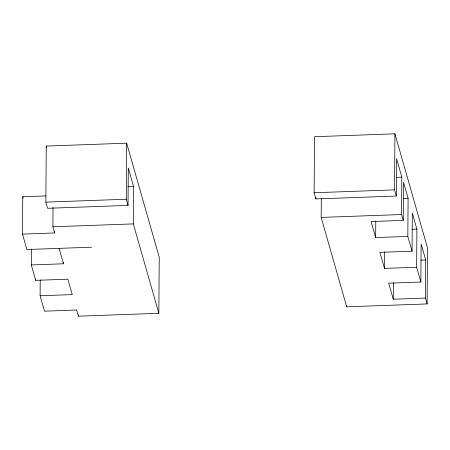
<?xml version="1.0" encoding="UTF-8"?>
<svg xmlns="http://www.w3.org/2000/svg" width="450" height="450" viewBox="0 0 450 450"><rect width="100%" height="100%" fill="white"/><g stroke="black" fill="none" stroke-linecap="round" stroke-linejoin="round"><path stroke-width="0.67" d="M91.322 247.517L91.232 247.208L26.899 249.519L22.5 234.107L22.759 196.74L45.838 195.907M40.213 279.844L40.106 295.762L72.27 294.604L67.871 279.191L35.702 280.344L31.303 264.932L31.416 249.019M35.702 280.344L35.713 278.961M158.844 313.296L133.318 223.898L133.577 186.531L128.301 168.03L128.036 205.403L47.621 208.288L45.861 202.123L46.254 146.07L126.669 143.184L159.238 257.243L158.844 313.296L78.429 316.181L76.669 310.016L44.505 311.175L40.106 295.762M22.5 234.107L54.664 232.954L52.903 226.783L53.038 207.411M54.664 232.954L54.675 231.564M31.303 264.932L63.467 263.779L63.478 262.395M78.429 316.181L78.441 314.781M128.036 205.403L126.276 199.237L126.669 143.184M427.106 303.93L425.436 298.069L393.272 299.228L388.693 283.196L420.857 282.043L416.632 267.244L384.469 268.397L379.89 252.371L412.059 251.213L407.829 236.419L375.666 237.572L371.087 221.541L403.256 220.388L401.58 214.532L401.844 177.159L396.562 158.664L396.298 196.037L315.889 198.922L314.128 192.757L314.516 136.704L394.931 133.819L427.5 247.877L427.106 303.93L346.697 306.816L321.171 217.417L321.3 198.737M315.889 198.922L315.894 197.539M346.697 306.816L346.702 305.415M375.666 237.572L375.784 220.939M384.469 268.397L384.587 251.769M393.272 299.228L393.384 282.594M396.298 196.037L394.537 189.866L394.931 133.819M403.256 220.388L403.521 182.273L408.099 198.304L407.829 236.419M412.059 251.213L412.324 213.097L416.902 229.129L416.632 267.244M420.857 282.043L421.127 243.922L425.7 259.954L425.436 298.069M127.986 186.727L133.577 186.531M396.248 177.362L401.844 177.159M45.861 202.123L126.276 199.237M314.128 192.757L394.537 189.866M403.206 198.478L408.099 198.304M52.903 226.783L133.318 223.898M321.171 217.417L401.58 214.532M412.003 229.303L416.902 229.129M420.806 260.134L425.7 259.954M46.254 146.07L46.642 147.42M59.068 248.366L63.467 263.779M22.759 196.74L23.141 198.079"/></g></svg>
